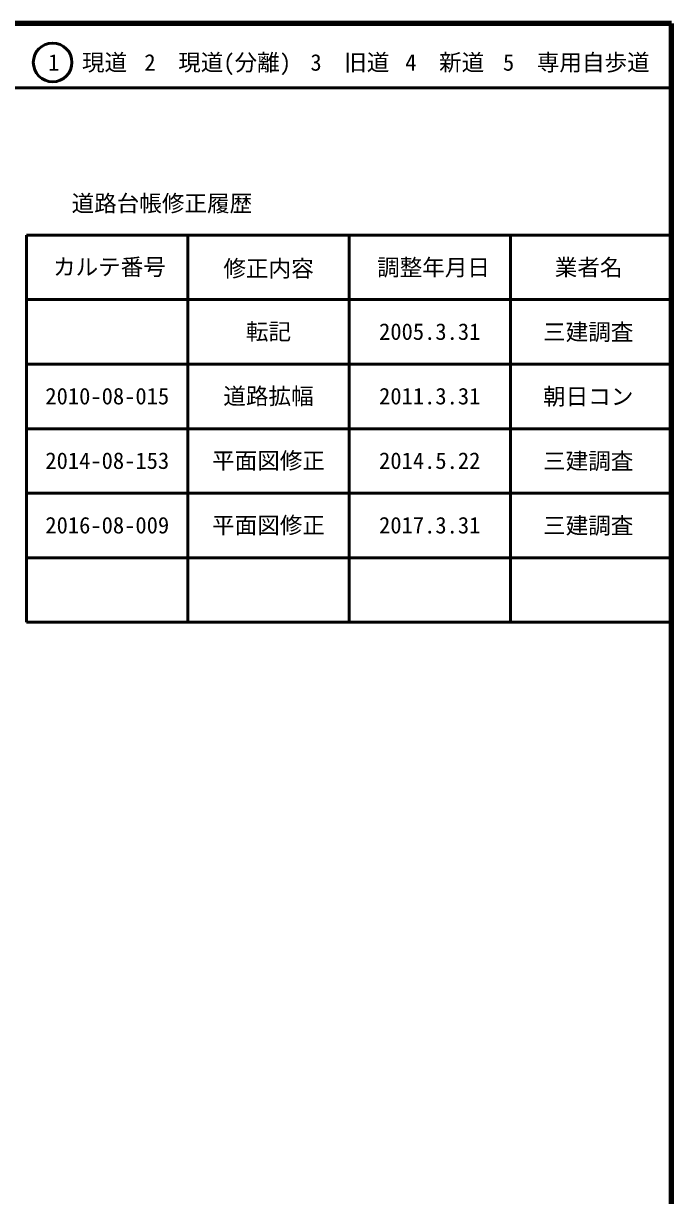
# Model space of a CAD drawing. Units: millimetres on the paper. Extents: x 40 to 680, y 20 to 380.
# Drawn here: x 579.5 to 680, y 198.4 to 380 of the extents above; entities that cross this region are included whole.
import ezdxf
from ezdxf.enums import TextEntityAlignment as Align

# ---------------------------------------------------------------- set-up
doc = ezdxf.new("R2010")
doc.units = ezdxf.units.MM
for name, color, linetype, lineweight in [('M-TTL', 2, 'Continuous', 140), ('M-TTL-FRAM', 2, 'Continuous', 50), ('M-TTL-LINE', 7, 'Continuous', 50)]:
    doc.layers.add(name, color=color, linetype=linetype, lineweight=lineweight)
doc.layers.add('M-TTL-TXT', color=7, linetype='Continuous')
doc.styles.add('ＭＳ ゴシック', font='')
doc.styles.get('ＭＳ ゴシック').set_extended_font_data('MS Gothic')

msp = doc.modelspace()

# ---------------------------------------------------------------- linework, layer by layer
at = {"layer": 'M-TTL'}
for p, q in [((680, 380), (40, 380)), ((680, 20), (680, 380))]:
    msp.add_line(p, q, dxfattribs=at)
at = {"layer": 'M-TTL-FRAM'}
for p, q in [((580, 347.197), (580, 287.197)), ((580, 347.197), (680, 347.197)), ((580, 287.197), (680, 287.197))]:
    msp.add_line(p, q, dxfattribs=at)
at = {"layer": 'M-TTL-LINE'}
for p, q in [((40, 370), (680, 370)), ((605, 347.197), (605, 287.197)), ((630, 347.197), (630, 287.197)), ((655, 347.197), (655, 287.197)), ((580, 337.197), (680, 337.197)), ((580, 327.197), (680, 327.197)), ((580, 317.197), (680, 317.197)), ((580, 307.197), (680, 307.197)), ((580, 297.197), (680, 297.197))]:
    msp.add_line(p, q, dxfattribs=at)
msp.add_circle((584.031, 373.958), 3, dxfattribs=at)

# ---------------------------------------------------------------- texts
at = {"layer": 'M-TTL-TXT', "style": 'ＭＳ ゴシック'}
for s, p in [('1\u3000現道', (589.448, 373.958)), ('2\u3000現道(分離)', (609.619, 373.958)), ('3\u3000旧道', (630.121, 373.958)), ('4\u3000新道', (644.824, 373.958)), ('5\u3000専用自歩道', (665.228, 373.958)), ('道路台帳修正履歴', (600.968, 352.113)), ('カルテ番号', (592.839, 342.277)), ('修正内容', (617.509, 342.023)), ('調整年月日', (643.089, 342.197)), ('業者名', (667.134, 342.197)), ('転記', (617.5, 332.245)), ('2005.3.31', (642.5, 332.245)), ('三建調査', (667.077, 332.189)), ('2010-08-015', (592.5, 322.245)), ('道路拡幅', (617.5, 322.245)), ('2011.3.31', (642.5, 322.245)), ('朝日コン', (667.077, 322.189)), ('2014-08-153', (592.5, 312.245)), ('平面図修正', (617.5, 312.245)), ('2014.5.22', (642.5, 312.245)), ('三建調査', (667.077, 312.189)), ('2016-08-009', (592.5, 302.245)), ('平面図修正', (617.5, 302.245)), ('2017.3.31', (642.5, 302.245)), ('三建調査', (667.077, 302.189))]:
    msp.add_text(s, height=2.566, dxfattribs=at).set_placement(p, align=Align.MIDDLE_CENTER)

doc.saveas('drawing.dxf')
